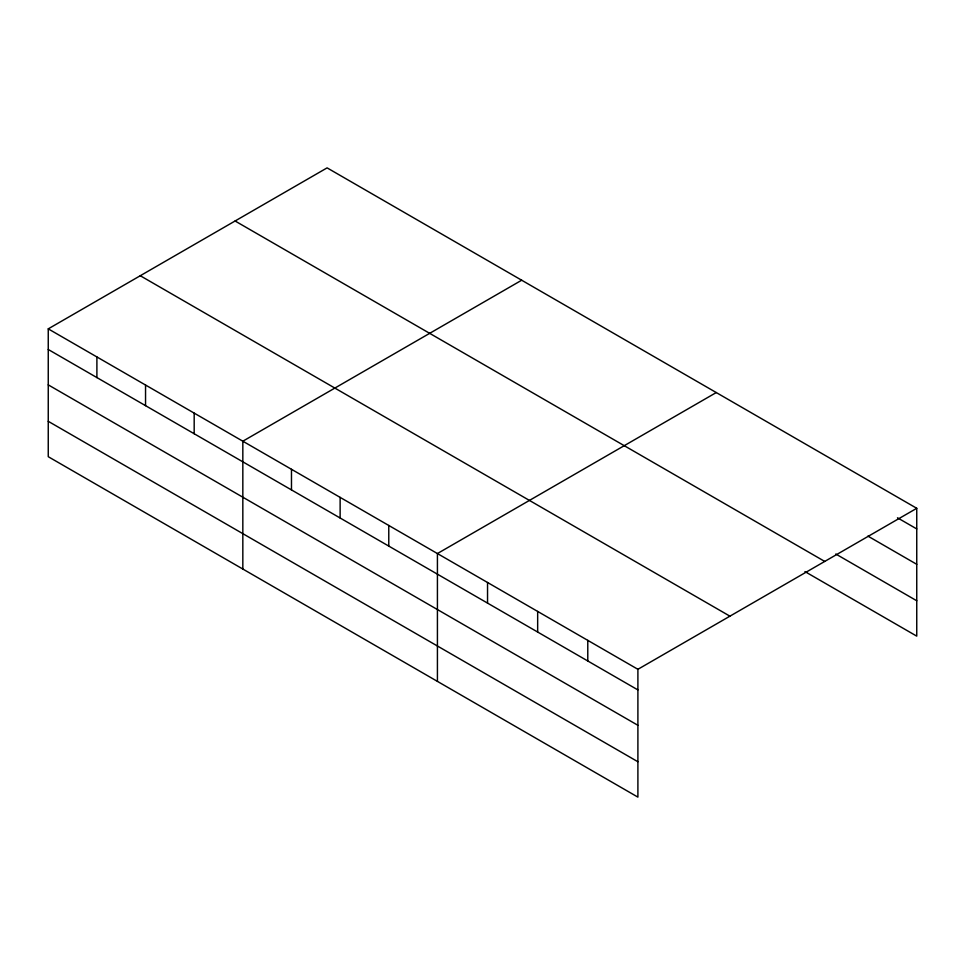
<?xml version="1.0" encoding="UTF-8"?>
<svg xmlns="http://www.w3.org/2000/svg" width="965" height="965" viewBox="0 0 965 965"><rect width="100%" height="100%" fill="white"/><g stroke="black" fill="none" stroke-linecap="round" stroke-linejoin="round"><path stroke-width="1.45" d="M916.75 508.302L637.901 669.3L637.901 797.126L48.25 456.698L48.25 328.86L327.099 167.874L916.75 508.302L916.75 636.14L804.943 571.582M521.691 280.212L242.83 441.21L242.83 569.036M716.271 392.55L437.422 553.548L437.422 681.387M897.474 517.795L916.75 528.929M867.921 536.106L916.75 564.308M835.787 554.006L916.75 600.761M235.086 220.997L824.725 561.425M140.275 275.737L729.914 616.165M48.25 328.86L637.901 669.3M48.25 349.487L637.901 689.915M48.25 384.866L637.901 725.294M48.25 421.319L637.901 761.747M587.781 640.362L587.781 660.977M537.662 611.424L537.662 632.051M487.542 582.486L487.542 603.113M388.774 525.467L388.774 546.081M340.126 497.373L340.126 518M291.478 469.292L291.478 489.918M194.182 413.117L194.182 433.743M145.546 385.035L145.546 405.662M96.898 356.954L96.898 377.58"/></g></svg>
